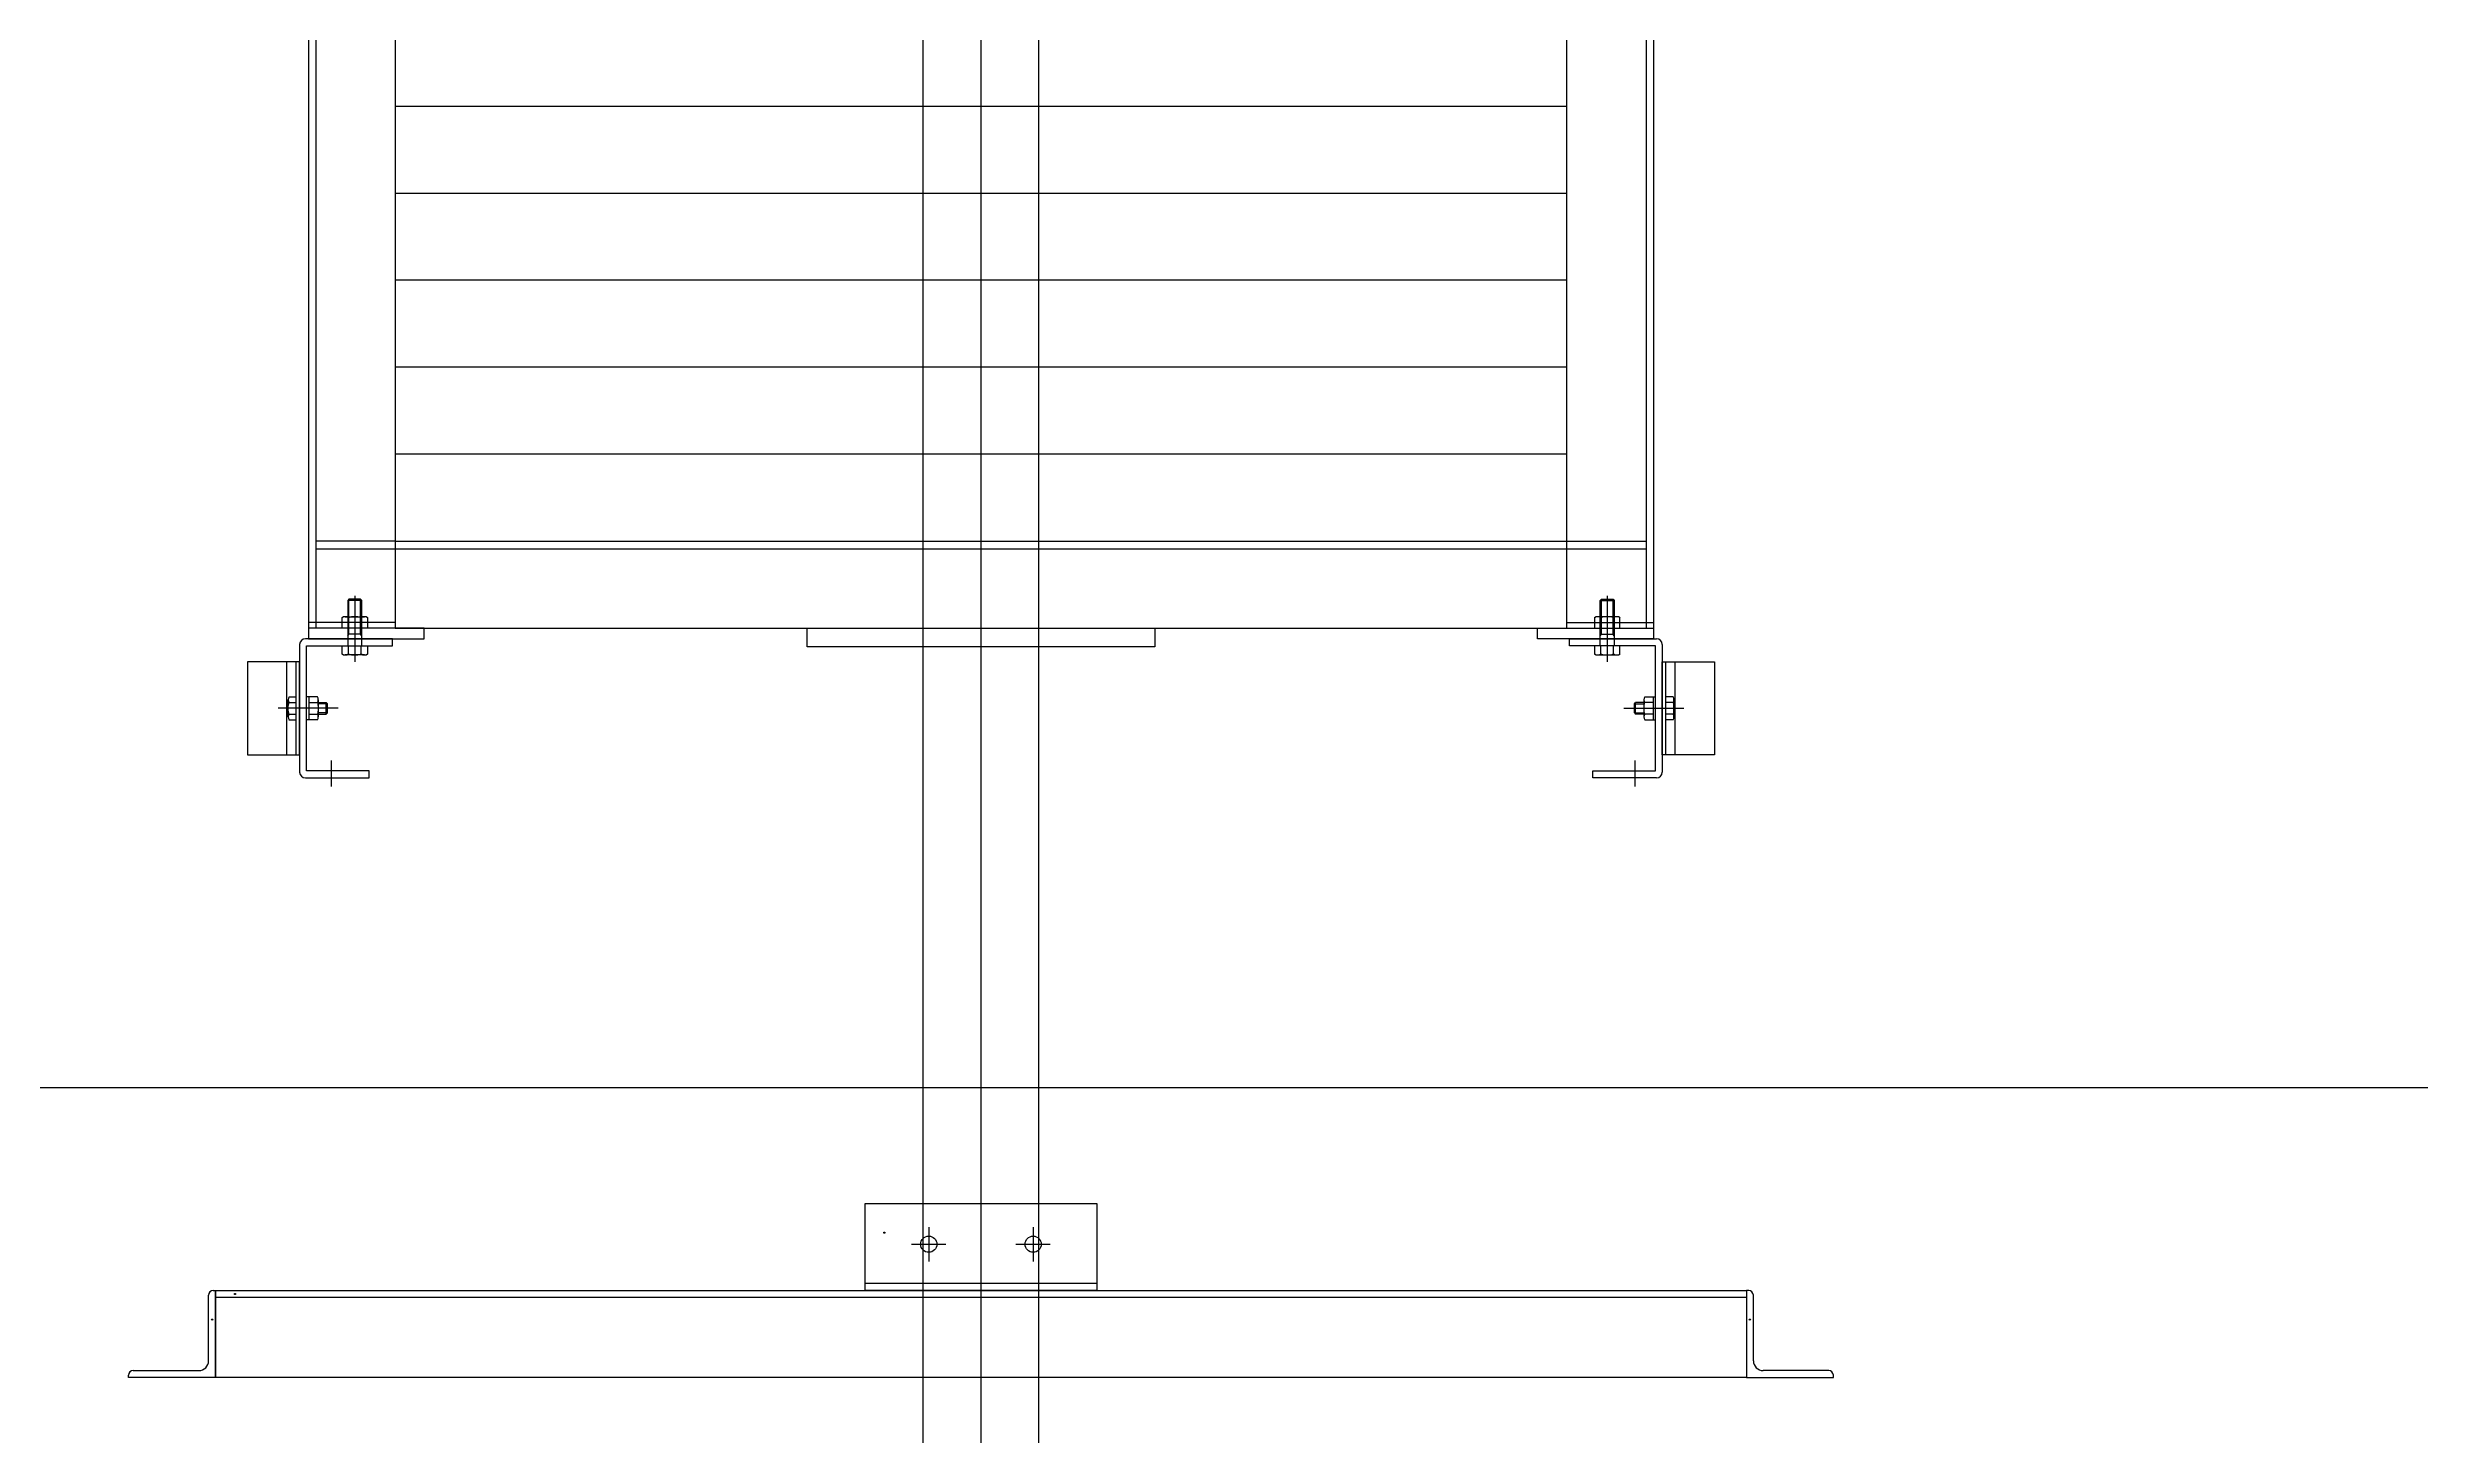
# Model space of a CAD drawing. Header units: millimetres. Extents: x 0 to 356400, y 0 to 68257.
# Drawn here: x 334734 to 336780, y 40239 to 41435 of the extents above; entities that cross this region are included whole.
import ezdxf
from ezdxf.enums import TextEntityAlignment as Align

# ---------------------------------------------------------------- set-up
doc = ezdxf.new("R2010")
doc.units = ezdxf.units.MM
doc.header["$LTSCALE"] = 75
doc.linetypes.add('CEN', pattern=[62, 60, -1, 0, -1])
doc.layers.add('8', color=8, linetype='Continuous')
doc.layers.add('A-CEN', color=1, linetype='CEN')
doc.styles.get("Standard").update_dxf_attribs({"font": 'arial.ttf'})

# ---------------------------------------------------------------- blocks, each defined once
blk = doc.blocks.new('G$CFADF2E56')
at = {"layer": '8'}
for p, q in [((1167.8, 24550, 0), (1167.8, 650, 0)), ((1117.8, 20450, 0), (1117.8, 0, 0)), ((1217.8, 0, 0), (1217.8, 20450, 0)), ((1167.8, 14146, 0), (1167.8, 11100.7, 0)), ((587.8, 13996, 0), (587.8, 11146, 0)), ((594.3, 13996, 0), (594.3, 11146, 0)), ((1741.3, 13996, 0), (1741.3, 11146, 0)), ((1747.8, 13996, 0), (1747.8, 11146, 0)), ((662.8, 12871, 0), (662.8, 11146, 0)), ((1672.8, 12871, 0), (1672.8, 11146, 0)), ((1672.8, 11596, 0), (662.8, 11596, 0)), ((1672.8, 11521, 0), (662.8, 11521, 0)), ((1672.8, 11446, 0), (662.8, 11446, 0)), ((1672.8, 11371, 0), (662.8, 11371, 0)), ((1672.8, 11296, 0), (662.8, 11296, 0)), ((662.8, 11221, 0), (594.3, 11221, 0)), ((594.3, 11214.5, 0), (1741.3, 11214.5, 0)), ((662.8, 11221, 0), (1672.8, 11221, 0)), ((1672.8, 11221, 0), (1741.3, 11221, 0)), ((627.8, 11174, 0), (627.8, 11128, 0)), ((1707.8, 11174, 0), (1707.8, 11128, 0)), ((616.9, 11146, 0), (616.9, 11155.2, 0)), ((619.6, 11156, 0), (636.1, 11156, 0)), ((622.8, 11171, 0), (621.8, 11170.1, 0)), ((621.8, 11170.1, 0), (621.8, 11131, 0)), ((633.8, 11170.1, 0), (621.8, 11170.1, 0)), ((622.3, 11155.2, 0), (622.3, 11146, 0)), ((632.9, 11171, 0), (622.8, 11171, 0)), ((622.8, 11141, 0), (622.8, 11171, 0)), ((627.8, 11170.5, 0), (627.8, 11117.1, 0)), ((627.8, 11165.5, 0), (627.8, 11117.1, 0)), ((633.8, 11170.1, 0), (632.9, 11171, 0)), ((632.9, 11141, 0), (632.9, 11171, 0)), ((633.3, 11155.2, 0), (633.3, 11146, 0)), ((633.8, 11131, 0), (633.8, 11170.1, 0)), ((638.8, 11155.2, 0), (638.8, 11146, 0)), ((1696.9, 11155.2, 0), (1696.9, 11146, 0)), ((1716.1, 11156, 0), (1699.6, 11156, 0)), ((1701.8, 11170.1, 0), (1702.8, 11171, 0)), ((1701.8, 11131, 0), (1701.8, 11170.1, 0)), ((1701.8, 11170.1, 0), (1713.8, 11170.1, 0)), ((1702.3, 11155.2, 0), (1702.3, 11146, 0)), ((1702.8, 11171, 0), (1712.9, 11171, 0)), ((1702.8, 11141, 0), (1702.8, 11171, 0)), ((1707.8, 11165.5, 0), (1707.8, 11117.1, 0)), ((1712.9, 11171, 0), (1713.8, 11170.1, 0)), ((1712.9, 11141, 0), (1712.9, 11171, 0)), ((1713.3, 11155.2, 0), (1713.3, 11146, 0)), ((1713.8, 11170.1, 0), (1713.8, 11131, 0)), ((1718.8, 11146, 0), (1718.8, 11155.2, 0)), ((580.3, 11132, 0), (580.3, 11022, 0)), ((660.3, 11137, 0), (585.3, 11137, 0)), ((662.8, 11151, 0), (587.8, 11151, 0)), ((587.8, 11146, 0), (587.8, 11137, 0)), ((687.8, 11146, 0), (587.8, 11146, 0)), ((587.8, 11137, 0), (687.8, 11137, 0)), ((638.8, 11146, 0), (616.9, 11146, 0)), ((621.8, 11139.4, 0), (622.8, 11141, 0)), ((633.8, 11141, 0), (621.8, 11141, 0)), ((633.8, 11139.4, 0), (632.9, 11141, 0)), ((660.3, 11131, 0), (660.3, 11137, 0)), ((662.8, 11146, 0), (1672.8, 11146, 0)), ((687.8, 11137, 0), (687.8, 11146, 0)), ((1017.8, 11130, 0), (1017.8, 11146, 0)), ((1017.8, 11146, 0), (1317.8, 11146, 0)), ((1317.8, 11146, 0), (1317.8, 11130, 0)), ((1647.8, 11137, 0), (1647.8, 11146, 0)), ((1647.8, 11146, 0), (1747.8, 11146, 0)), ((1747.8, 11137, 0), (1647.8, 11137, 0)), ((1672.8, 11151, 0), (1747.8, 11151, 0)), ((1675.3, 11131, 0), (1675.3, 11137, 0)), ((1675.3, 11137, 0), (1750.3, 11137, 0)), ((1696.9, 11146, 0), (1718.8, 11146, 0)), ((1701.8, 11139.4, 0), (1702.8, 11141, 0)), ((1701.8, 11141, 0), (1713.8, 11141, 0)), ((1713.8, 11139.4, 0), (1712.9, 11141, 0)), ((1747.8, 11146, 0), (1747.8, 11137, 0)), ((1755.3, 11132, 0), (1755.3, 11022, 0)), ((535.3, 11117, 0), (535.3, 11037, 0)), ((580.3, 11117, 0), (535.3, 11117, 0)), ((569.3, 11037, 0), (569.3, 11117, 0)), ((577.3, 11037, 0), (577.3, 11117, 0)), ((580.3, 11037, 0), (580.3, 11117, 0)), ((586.3, 11023, 0), (586.3, 11131, 0)), ((586.3, 11131, 0), (660.3, 11131, 0)), ((616.9, 11131, 0), (638.8, 11131, 0)), ((616.9, 11123.8, 0), (616.9, 11131, 0)), ((636.1, 11123, 0), (619.6, 11123, 0)), ((622.3, 11123.8, 0), (622.3, 11131, 0)), ((633.3, 11123.8, 0), (633.3, 11131, 0)), ((638.8, 11131, 0), (638.8, 11123.8, 0)), ((1317.8, 11130, 0), (1017.8, 11130, 0)), ((1749.3, 11131, 0), (1675.3, 11131, 0)), ((1696.9, 11131, 0), (1696.9, 11123.8, 0)), ((1718.8, 11131, 0), (1696.9, 11131, 0)), ((1699.6, 11123, 0), (1716.1, 11123, 0)), ((1702.3, 11123.8, 0), (1702.3, 11131, 0)), ((1713.3, 11123.8, 0), (1713.3, 11131, 0)), ((1718.8, 11123.8, 0), (1718.8, 11131, 0)), ((1749.3, 11023, 0), (1749.3, 11131, 0)), ((1755.3, 11037, 0), (1755.3, 11117, 0)), ((1755.3, 11117, 0), (1800.3, 11117, 0)), ((1758.3, 11037, 0), (1758.3, 11117, 0)), ((1766.3, 11037, 0), (1766.3, 11117, 0)), ((1800.3, 11117, 0), (1800.3, 11037, 0)), ((588.6, 11077, 0), (561.9, 11077, 0)), ((588.6, 11077, 0), (561.9, 11077, 0)), ((588.6, 11077, 0), (561.9, 11077, 0)), ((613.6, 11077, 0), (561.9, 11077, 0)), ((588.6, 11077, 0), (561.9, 11077, 0)), ((570.3, 11069.6, 0), (570.3, 11084.4, 0)), ((571.1, 11086.8, 0), (577.3, 11086.8, 0)), ((571.1, 11081.9, 0), (577.3, 11081.9, 0)), ((571.1, 11072.1, 0), (577.3, 11072.1, 0)), ((588.3, 11086.8, 0), (586.3, 11086.8, 0)), ((588.3, 11086.8, 0), (586.3, 11086.8, 0)), ((595.6, 11086.8, 0), (588.3, 11086.8, 0)), ((595.6, 11086.8, 0), (588.3, 11086.8, 0)), ((588.3, 11086.8, 0), (588.3, 11067.2, 0)), ((588.3, 11086.8, 0), (588.3, 11067.2, 0)), ((588.3, 11081.9, 0), (595.6, 11081.9, 0)), ((588.3, 11081.9, 0), (595.6, 11081.9, 0)), ((588.3, 11072.1, 0), (595.6, 11072.1, 0)), ((588.3, 11072.1, 0), (595.6, 11072.1, 0)), ((596.3, 11084.4, 0), (596.3, 11069.6, 0)), ((596.3, 11084.4, 0), (596.3, 11069.6, 0)), ((596.3, 11082, 0), (603.3, 11082, 0)), ((596.3, 11082, 0), (603.3, 11082, 0)), ((604.3, 11081, 0), (596.3, 11081, 0)), ((604.3, 11081, 0), (596.3, 11081, 0)), ((604.3, 11073, 0), (596.3, 11073, 0)), ((604.3, 11073, 0), (596.3, 11073, 0)), ((596.3, 11072, 0), (603.3, 11072, 0)), ((596.3, 11072, 0), (603.3, 11072, 0)), ((604.3, 11081, 0), (603.3, 11082, 0)), ((603.3, 11072, 0), (603.3, 11082, 0)), ((604.3, 11081, 0), (603.3, 11082, 0)), ((603.3, 11072, 0), (603.3, 11082, 0)), ((604.3, 11073, 0), (603.3, 11072, 0)), ((604.3, 11073, 0), (603.3, 11072, 0)), ((604.3, 11073, 0), (604.3, 11081, 0)), ((604.3, 11073, 0), (604.3, 11081, 0)), ((1722.1, 11077, 0), (1773.8, 11077, 0)), ((1731.3, 11081, 0), (1732.3, 11082, 0)), ((1731.3, 11081, 0), (1732.3, 11082, 0)), ((1731.3, 11073, 0), (1731.3, 11081, 0)), ((1731.3, 11081, 0), (1739.3, 11081, 0)), ((1731.3, 11073, 0), (1731.3, 11081, 0)), ((1731.3, 11081, 0), (1739.3, 11081, 0)), ((1731.3, 11073, 0), (1739.3, 11073, 0)), ((1731.3, 11073, 0), (1732.3, 11072, 0)), ((1731.3, 11073, 0), (1732.3, 11072, 0)), ((1731.3, 11073, 0), (1739.3, 11073, 0)), ((1739.3, 11082, 0), (1732.3, 11082, 0)), ((1739.3, 11082, 0), (1732.3, 11082, 0)), ((1732.3, 11072, 0), (1732.3, 11082, 0)), ((1732.3, 11072, 0), (1732.3, 11082, 0)), ((1739.3, 11072, 0), (1732.3, 11072, 0)), ((1739.3, 11072, 0), (1732.3, 11072, 0)), ((1739.3, 11084.4, 0), (1739.3, 11069.6, 0)), ((1739.3, 11084.4, 0), (1739.3, 11069.6, 0)), ((1740.1, 11086.8, 0), (1747.3, 11086.8, 0)), ((1740.1, 11086.8, 0), (1747.3, 11086.8, 0)), ((1747.3, 11081.9, 0), (1740.1, 11081.9, 0)), ((1747.3, 11081.9, 0), (1740.1, 11081.9, 0)), ((1747.3, 11072.1, 0), (1740.1, 11072.1, 0)), ((1747.3, 11072.1, 0), (1740.1, 11072.1, 0)), ((1747.1, 11077, 0), (1773.8, 11077, 0)), ((1747.1, 11077, 0), (1773.8, 11077, 0)), ((1747.1, 11077, 0), (1773.8, 11077, 0)), ((1747.1, 11077, 0), (1773.8, 11077, 0)), ((1747.3, 11086.8, 0), (1747.3, 11067.2, 0)), ((1747.3, 11086.8, 0), (1749.3, 11086.8, 0)), ((1747.3, 11086.8, 0), (1749.3, 11086.8, 0)), ((1747.3, 11086.8, 0), (1747.3, 11067.2, 0)), ((1764.6, 11086.8, 0), (1758.3, 11086.8, 0)), ((1764.6, 11081.9, 0), (1758.3, 11081.9, 0)), ((1764.6, 11072.1, 0), (1758.3, 11072.1, 0)), ((1765.3, 11069.6, 0), (1765.3, 11084.4, 0)), ((571.1, 11067.2, 0), (577.3, 11067.2, 0)), ((588.3, 11067.2, 0), (586.3, 11067.2, 0)), ((588.3, 11067.2, 0), (586.3, 11067.2, 0)), ((595.6, 11067.2, 0), (588.3, 11067.2, 0)), ((595.6, 11067.2, 0), (588.3, 11067.2, 0)), ((1740.1, 11067.2, 0), (1747.3, 11067.2, 0)), ((1740.1, 11067.2, 0), (1747.3, 11067.2, 0)), ((1747.3, 11067.2, 0), (1749.3, 11067.2, 0)), ((1747.3, 11067.2, 0), (1749.3, 11067.2, 0)), ((1764.6, 11067.2, 0), (1758.3, 11067.2, 0)), ((535.3, 11037, 0), (580.3, 11037, 0)), ((607.8, 11009.7, 0), (607.8, 11031.9, 0)), ((1731.8, 11009.7, 0), (1731.8, 11031.9, 0)), ((1800.3, 11037, 0), (1755.3, 11037, 0)), ((585.3, 11017, 0), (640.3, 11017, 0)), ((640.3, 11023, 0), (586.3, 11023, 0)), ((640.3, 11017, 0), (640.3, 11023, 0)), ((1695.3, 11017, 0), (1695.3, 11023, 0)), ((1695.3, 11023, 0), (1749.3, 11023, 0)), ((1750.3, 11017, 0), (1695.3, 11017, 0)), ((1067.8, 10650), (1267.8, 10650)), ((1067.8, 10575), (1067.8, 10650)), ((1267.8, 10650), (1267.8, 10575)), ((1122.8, 10629.8), (1122.8, 10600.2)), ((1212.8, 10629.8), (1212.8, 10600.2)), ((1108, 10615), (1137.6, 10615)), ((1198, 10615), (1227.6, 10615)), ((1267.8, 10581), (1067.8, 10581)), ((501.8, 10514.5), (501.8, 10571)), ((505.8, 10575), (507.8, 10575)), ((507.8, 10500), (507.8, 10575)), ((507.8, 10575), (1827.8, 10575)), ((507.8, 10575), (507.8, 10500)), ((1827.8, 10569), (507.8, 10569)), ((1267.8, 10575), (1067.8, 10575)), ((1827.8, 10575), (1827.8, 10500)), ((1829.8, 10575), (1827.8, 10575)), ((1827.8, 10575), (1827.8, 10500)), ((1833.8, 10514.5), (1833.8, 10571)), ((432.8, 10500), (432.8, 10502)), ((507.8, 10500), (432.8, 10500)), ((436.8, 10506), (493.3, 10506)), ((1827.8, 10500), (507.8, 10500)), ((1827.8, 10500), (1902.8, 10500)), ((1898.8, 10506), (1842.3, 10506)), ((1902.8, 10500), (1902.8, 10502))]:
    blk.add_line(p, q, dxfattribs=at)
for centre, radius in [((1084.5, 10625), 0.5), ((1122.8, 10615), 7), ((1212.8, 10615), 7), ((524.5, 10572), 0.5), ((504.8, 10550), 0.5), ((1830.8, 10550), 0.5)]:
    blk.add_circle(centre, radius, dxfattribs=at)
for centre, radius, start, end in [((619.6, 11151.1, 0), 4.86, 55.6158, 124.3842), ((627.8, 11137.8, 0), 18.2, 72.412, 107.588), ((636.1, 11151.1, 0), 4.86, 55.6158, 124.3842), ((1699.6, 11151.1, 0), 4.86, 55.6158, 124.3842), ((1707.8, 11137.8, 0), 18.2, 72.412, 107.588), ((1716.1, 11151.1, 0), 4.86, 55.6158, 124.3842), ((585.3, 11132, 0), 5, 90, 180), ((1750.3, 11132, 0), 5, 0, 90), ((619.6, 11127.9, 0), 4.86, 235.6158, 304.3842), ((627.8, 11141.2, 0), 18.2, 252.412, 287.588), ((636.1, 11127.9, 0), 4.86, 235.6158, 304.3842), ((1699.6, 11127.9, 0), 4.86, 235.6158, 304.3842), ((1707.8, 11141.2, 0), 18.2, 252.412, 287.588), ((1716.1, 11127.9, 0), 4.86, 235.6158, 304.3842), ((574.7, 11084.4, 0), 4.34, 145.6158, 214.3842), ((574.7, 11079.5, 0), 4.34, 145.6158, 180), ((574.7, 11074.5, 0), 4.34, 180, 214.3842), ((574.7, 11069.6, 0), 4.34, 145.6158, 214.3842), ((592, 11084.4, 0), 4.34, 325.6158, 34.3842), ((592, 11084.4, 0), 4.34, 325.6158, 34.3842), ((592, 11079.5, 0), 4.34, 0, 34.3842), ((592, 11079.5, 0), 4.34, 0, 34.3842), ((592, 11074.5, 0), 4.34, 325.6158, 0), ((592, 11074.5, 0), 4.34, 325.6158, 0), ((592, 11069.6, 0), 4.34, 325.6158, 34.3842), ((592, 11069.6, 0), 4.34, 325.6158, 34.3842), ((1743.7, 11084.4, 0), 4.34, 145.6158, 214.3842), ((1743.7, 11084.4, 0), 4.34, 145.6158, 214.3842), ((1743.7, 11079.5, 0), 4.34, 145.6158, 180), ((1743.7, 11079.5, 0), 4.34, 145.6158, 180), ((1743.7, 11074.5, 0), 4.34, 180, 214.3842), ((1743.7, 11074.5, 0), 4.34, 180, 214.3842), ((1743.7, 11069.6, 0), 4.34, 145.6158, 214.3842), ((1743.7, 11069.6, 0), 4.34, 145.6158, 214.3842), ((1761, 11084.4, 0), 4.34, 325.6158, 34.3842), ((1761, 11079.5, 0), 4.34, 0, 34.3842), ((1761, 11074.5, 0), 4.34, 325.6158, 0), ((1761, 11069.6, 0), 4.34, 325.6158, 34.3842), ((585.3, 11022, 0), 5, 180, 270), ((1750.3, 11022, 0), 5, 270, 0), ((505.8, 10571), 4, 90, 180), ((1829.8, 10571), 4, 0, 90), ((436.8, 10502), 4, 90, 180), ((493.3, 10514.5), 8.5, 270, 0), ((1842.3, 10514.5), 8.5, 180, 270), ((1898.8, 10502), 4, 0, 90)]:
    blk.add_arc(centre, radius, start, end, dxfattribs=at)
at = {"layer": '8', "text_generation_flag": 4}
for rotation, p in [(180, (1084.5, 10625)), (270, (524.5, 10572)), (180, (504.8, 10550))]:
    blk.add_text('Info', height=0.25, rotation=rotation, dxfattribs=at).set_placement(p, align=Align.MIDDLE_CENTER)
at = {"layer": '8'}
blk.add_text('Info', height=0.25, dxfattribs=at).set_placement((1830.8, 10550), align=Align.MIDDLE_CENTER)
at = {"layer": '8', "text_generation_flag": 4, "flags": 1}
for tag, p, rotation in [('MATERIAL', (1084.5, 20321), 180), ('WEIGHT', (1084.5, 20320), 180), ('ENAME', (1084.5, 20323), 180), ('NAME', (1084.5, 20324), 180), ('SPEC', (1084.5, 20322), 180), ('REMARK', (1084.5, 20317), 180), ('MAKER', (1084.5, 20318), 180), ('USER4', (1084.5, 20313), 180), ('PRICE', (1084.5, 20319), 180), ('USER1', (1084.5, 20316), 180), ('USER2', (1084.5, 20315), 180), ('USER3', (1084.5, 20314), 180), ('USER5', (1084.5, 20312), 180), ('QTY', (1084.5, 20311), 180), ('NAME', (525.5, 20272), 270), ('ENAME', (526.5, 20272), 270), ('SPEC', (527.5, 20272), 270), ('MATERIAL', (528.5, 20272), 270), ('WEIGHT', (529.5, 20272), 270), ('PRICE', (530.5, 20272), 270), ('MAKER', (531.5, 20272), 270), ('REMARK', (532.5, 20272), 270), ('USER1', (533.5, 20272), 270), ('USER2', (534.5, 20272), 270), ('USER3', (535.5, 20272), 270), ('USER4', (536.5, 20272), 270), ('USER5', (537.5, 20272), 270), ('QTY', (538.5, 20272), 270), ('MATERIAL', (504.8, 20246), 180), ('REMARK', (504.8, 20242), 180), ('WEIGHT', (504.8, 20245), 180), ('ENAME', (504.8, 20248), 180), ('MAKER', (504.8, 20243), 180), ('USER1', (504.8, 20241), 180), ('USER2', (504.8, 20240), 180), ('USER3', (504.8, 20239), 180), ('USER4', (504.8, 20238), 180), ('NAME', (504.8, 20249), 180), ('PRICE', (504.8, 20244), 180), ('SPEC', (504.8, 20247), 180), ('USER5', (504.8, 20237), 180), ('QTY', (504.8, 20236), 180), ('MATERIAL', (1084.5, 19421), 180), ('WEIGHT', (1084.5, 19420), 180), ('ENAME', (1084.5, 19423), 180), ('NAME', (1084.5, 19424), 180), ('SPEC', (1084.5, 19422), 180), ('REMARK', (1084.5, 19417), 180), ('MAKER', (1084.5, 19418), 180), ('USER4', (1084.5, 19413), 180), ('PRICE', (1084.5, 19419), 180), ('USER1', (1084.5, 19416), 180), ('USER2', (1084.5, 19415), 180), ('USER3', (1084.5, 19414), 180), ('USER5', (1084.5, 19412), 180), ('QTY', (1084.5, 19411), 180), ('NAME', (525.5, 19372), 270), ('ENAME', (526.5, 19372), 270), ('SPEC', (527.5, 19372), 270), ('MATERIAL', (528.5, 19372), 270), ('WEIGHT', (529.5, 19372), 270), ('PRICE', (530.5, 19372), 270), ('MAKER', (531.5, 19372), 270), ('REMARK', (532.5, 19372), 270), ('USER1', (533.5, 19372), 270), ('USER2', (534.5, 19372), 270), ('USER3', (535.5, 19372), 270), ('USER4', (536.5, 19372), 270), ('USER5', (537.5, 19372), 270), ('QTY', (538.5, 19372), 270), ('MATERIAL', (504.8, 19346), 180), ('REMARK', (504.8, 19342), 180), ('WEIGHT', (504.8, 19345), 180), ('ENAME', (504.8, 19348), 180), ('MAKER', (504.8, 19343), 180), ('USER1', (504.8, 19341), 180), ('USER2', (504.8, 19340), 180), ('USER3', (504.8, 19339), 180), ('USER4', (504.8, 19338), 180), ('NAME', (504.8, 19349), 180), ('PRICE', (504.8, 19344), 180), ('SPEC', (504.8, 19347), 180), ('USER5', (504.8, 19337), 180), ('QTY', (504.8, 19336), 180), ('MATERIAL', (1084.5, 18521), 180), ('WEIGHT', (1084.5, 18520), 180), ('ENAME', (1084.5, 18523), 180), ('PRICE', (1084.5, 18519), 180), ('NAME', (1084.5, 18524), 180), ('SPEC', (1084.5, 18522), 180), ('REMARK', (1084.5, 18517), 180), ('MAKER', (1084.5, 18518), 180), ('USER4', (1084.5, 18513), 180), ('USER1', (1084.5, 18516), 180), ('USER2', (1084.5, 18515), 180), ('USER3', (1084.5, 18514), 180), ('USER5', (1084.5, 18512), 180), ('QTY', (1084.5, 18511), 180), ('NAME', (525.5, 18472), 270), ('ENAME', (526.5, 18472), 270), ('SPEC', (527.5, 18472), 270), ('MATERIAL', (528.5, 18472), 270), ('WEIGHT', (529.5, 18472), 270), ('PRICE', (530.5, 18472), 270), ('MAKER', (531.5, 18472), 270), ('REMARK', (532.5, 18472), 270), ('USER1', (533.5, 18472), 270), ('USER2', (534.5, 18472), 270), ('USER3', (535.5, 18472), 270), ('USER4', (536.5, 18472), 270), ('USER5', (537.5, 18472), 270), ('QTY', (538.5, 18472), 270), ('MATERIAL', (504.8, 18446), 180), ('REMARK', (504.8, 18442), 180), ('WEIGHT', (504.8, 18445), 180), ('ENAME', (504.8, 18448), 180), ('MAKER', (504.8, 18443), 180), ('USER1', (504.8, 18441), 180), ('USER2', (504.8, 18440), 180), ('USER3', (504.8, 18439), 180), ('USER4', (504.8, 18438), 180), ('USER5', (504.8, 18437), 180), ('NAME', (504.8, 18449), 180), ('PRICE', (504.8, 18444), 180), ('SPEC', (504.8, 18447), 180), ('QTY', (504.8, 18436), 180), ('MATERIAL', (1084.5, 17621), 180), ('WEIGHT', (1084.5, 17620), 180), ('ENAME', (1084.5, 17623), 180), ('PRICE', (1084.5, 17619), 180), ('NAME', (1084.5, 17624), 180), ('SPEC', (1084.5, 17622), 180), ('REMARK', (1084.5, 17617), 180), ('MAKER', (1084.5, 17618), 180), ('USER4', (1084.5, 17613), 180), ('USER1', (1084.5, 17616), 180), ('USER2', (1084.5, 17615), 180), ('USER3', (1084.5, 17614), 180), ('USER5', (1084.5, 17612), 180), ('QTY', (1084.5, 17611), 180), ('NAME', (525.5, 17572), 270), ('ENAME', (526.5, 17572), 270), ('SPEC', (527.5, 17572), 270), ('MATERIAL', (528.5, 17572), 270), ('WEIGHT', (529.5, 17572), 270), ('PRICE', (530.5, 17572), 270), ('MAKER', (531.5, 17572), 270), ('REMARK', (532.5, 17572), 270), ('USER1', (533.5, 17572), 270), ('USER2', (534.5, 17572), 270), ('USER3', (535.5, 17572), 270), ('USER4', (536.5, 17572), 270), ('USER5', (537.5, 17572), 270), ('QTY', (538.5, 17572), 270), ('MATERIAL', (504.8, 17546), 180), ('REMARK', (504.8, 17542), 180), ('WEIGHT', (504.8, 17545), 180), ('ENAME', (504.8, 17548), 180), ('MAKER', (504.8, 17543), 180), ('USER1', (504.8, 17541), 180), ('USER2', (504.8, 17540), 180), ('USER3', (504.8, 17539), 180), ('USER4', (504.8, 17538), 180), ('USER5', (504.8, 17537), 180), ('NAME', (504.8, 17549), 180), ('PRICE', (504.8, 17544), 180), ('SPEC', (504.8, 17547), 180), ('QTY', (504.8, 17536), 180), ('MATERIAL', (1084.5, 16721), 180), ('WEIGHT', (1084.5, 16720), 180), ('ENAME', (1084.5, 16723), 180), ('MAKER', (1084.5, 16718), 180), ('PRICE', (1084.5, 16719), 180), ('NAME', (1084.5, 16724), 180), ('SPEC', (1084.5, 16722), 180), ('REMARK', (1084.5, 16717), 180), ('USER4', (1084.5, 16713), 180), ('USER1', (1084.5, 16716), 180), ('USER2', (1084.5, 16715), 180), ('USER3', (1084.5, 16714), 180), ('USER5', (1084.5, 16712), 180), ('QTY', (1084.5, 16711), 180), ('NAME', (525.5, 16672), 270), ('ENAME', (526.5, 16672), 270), ('SPEC', (527.5, 16672), 270), ('MATERIAL', (528.5, 16672), 270), ('WEIGHT', (529.5, 16672), 270), ('PRICE', (530.5, 16672), 270), ('MAKER', (531.5, 16672), 270), ('REMARK', (532.5, 16672), 270), ('USER1', (533.5, 16672), 270), ('USER2', (534.5, 16672), 270), ('USER3', (535.5, 16672), 270), ('USER4', (536.5, 16672), 270), ('USER5', (537.5, 16672), 270), ('QTY', (538.5, 16672), 270), ('MATERIAL', (504.8, 16646), 180), ('REMARK', (504.8, 16642), 180), ('WEIGHT', (504.8, 16645), 180), ('ENAME', (504.8, 16648), 180), ('MAKER', (504.8, 16643), 180), ('USER1', (504.8, 16641), 180), ('USER2', (504.8, 16640), 180), ('USER3', (504.8, 16639), 180), ('USER4', (504.8, 16638), 180), ('USER5', (504.8, 16637), 180), ('NAME', (504.8, 16649), 180), ('PRICE', (504.8, 16644), 180), ('SPEC', (504.8, 16647), 180), ('QTY', (504.8, 16636), 180), ('MATERIAL', (1084.5, 15821), 180), ('WEIGHT', (1084.5, 15820), 180), ('ENAME', (1084.5, 15823), 180), ('MAKER', (1084.5, 15818), 180), ('PRICE', (1084.5, 15819), 180), ('NAME', (1084.5, 15824), 180), ('SPEC', (1084.5, 15822), 180), ('REMARK', (1084.5, 15817), 180), ('USER4', (1084.5, 15813), 180), ('USER1', (1084.5, 15816), 180), ('USER2', (1084.5, 15815), 180), ('USER3', (1084.5, 15814), 180), ('USER5', (1084.5, 15812), 180), ('QTY', (1084.5, 15811), 180), ('NAME', (525.5, 15772), 270), ('ENAME', (526.5, 15772), 270), ('SPEC', (527.5, 15772), 270), ('MATERIAL', (528.5, 15772), 270), ('WEIGHT', (529.5, 15772), 270), ('PRICE', (530.5, 15772), 270), ('MAKER', (531.5, 15772), 270), ('REMARK', (532.5, 15772), 270), ('USER1', (533.5, 15772), 270), ('USER2', (534.5, 15772), 270), ('USER3', (535.5, 15772), 270), ('USER4', (536.5, 15772), 270), ('USER5', (537.5, 15772), 270), ('QTY', (538.5, 15772), 270), ('MATERIAL', (504.8, 15746), 180), ('REMARK', (504.8, 15742), 180), ('WEIGHT', (504.8, 15745), 180), ('ENAME', (504.8, 15748), 180), ('MAKER', (504.8, 15743), 180), ('USER1', (504.8, 15741), 180), ('USER2', (504.8, 15740), 180), ('USER3', (504.8, 15739), 180), ('USER4', (504.8, 15738), 180), ('USER5', (504.8, 15737), 180), ('NAME', (504.8, 15749), 180), ('PRICE', (504.8, 15744), 180), ('SPEC', (504.8, 15747), 180), ('QTY', (504.8, 15736), 180), ('MATERIAL', (1084.5, 14921), 180), ('WEIGHT', (1084.5, 14920), 180), ('ENAME', (1084.5, 14923), 180), ('MAKER', (1084.5, 14918), 180), ('PRICE', (1084.5, 14919), 180), ('NAME', (1084.5, 14924), 180), ('SPEC', (1084.5, 14922), 180), ('REMARK', (1084.5, 14917), 180), ('USER4', (1084.5, 14913), 180), ('USER1', (1084.5, 14916), 180), ('USER2', (1084.5, 14915), 180), ('USER3', (1084.5, 14914), 180), ('USER5', (1084.5, 14912), 180), ('QTY', (1084.5, 14911), 180), ('NAME', (525.5, 14872), 270), ('ENAME', (526.5, 14872), 270), ('SPEC', (527.5, 14872), 270), ('MATERIAL', (528.5, 14872), 270), ('WEIGHT', (529.5, 14872), 270), ('PRICE', (530.5, 14872), 270), ('MAKER', (531.5, 14872), 270), ('REMARK', (532.5, 14872), 270), ('USER1', (533.5, 14872), 270), ('USER2', (534.5, 14872), 270), ('USER3', (535.5, 14872), 270), ('USER4', (536.5, 14872), 270), ('USER5', (537.5, 14872), 270), ('QTY', (538.5, 14872), 270), ('MATERIAL', (504.8, 14846), 180), ('REMARK', (504.8, 14842), 180), ('WEIGHT', (504.8, 14845), 180), ('ENAME', (504.8, 14848), 180), ('MAKER', (504.8, 14843), 180), ('USER1', (504.8, 14841), 180), ('USER2', (504.8, 14840), 180), ('USER3', (504.8, 14839), 180), ('USER4', (504.8, 14838), 180), ('USER5', (504.8, 14837), 180), ('NAME', (504.8, 14849), 180), ('PRICE', (504.8, 14844), 180), ('SPEC', (504.8, 14847), 180), ('QTY', (504.8, 14836), 180), ('MATERIAL', (1084.5, 14021), 180), ('REMARK', (1084.5, 14017), 180), ('WEIGHT', (1084.5, 14020), 180), ('ENAME', (1084.5, 14023), 180), ('MAKER', (1084.5, 14018), 180), ('PRICE', (1084.5, 14019), 180), ('NAME', (1084.5, 14024), 180), ('SPEC', (1084.5, 14022), 180), ('USER4', (1084.5, 14013), 180), ('USER1', (1084.5, 14016), 180), ('USER2', (1084.5, 14015), 180), ('USER3', (1084.5, 14014), 180), ('USER5', (1084.5, 14012), 180), ('QTY', (1084.5, 14011), 180), ('NAME', (525.5, 13972), 270), ('ENAME', (526.5, 13972), 270), ('SPEC', (527.5, 13972), 270), ('MATERIAL', (528.5, 13972), 270), ('WEIGHT', (529.5, 13972), 270), ('PRICE', (530.5, 13972), 270), ('MAKER', (531.5, 13972), 270), ('REMARK', (532.5, 13972), 270), ('USER1', (533.5, 13972), 270), ('USER2', (534.5, 13972), 270), ('USER3', (535.5, 13972), 270), ('USER4', (536.5, 13972), 270), ('USER5', (537.5, 13972), 270), ('QTY', (538.5, 13972), 270), ('MATERIAL', (504.8, 13946), 180), ('REMARK', (504.8, 13942), 180), ('WEIGHT', (504.8, 13945), 180), ('ENAME', (504.8, 13948), 180), ('MAKER', (504.8, 13943), 180), ('USER1', (504.8, 13941), 180), ('USER2', (504.8, 13940), 180), ('USER3', (504.8, 13939), 180), ('USER4', (504.8, 13938), 180), ('USER5', (504.8, 13937), 180), ('NAME', (504.8, 13949), 180), ('PRICE', (504.8, 13944), 180), ('SPEC', (504.8, 13947), 180), ('QTY', (504.8, 13936), 180), ('MATERIAL', (1084.5, 12321), 180), ('WEIGHT', (1084.5, 12320), 180), ('ENAME', (1084.5, 12323), 180), ('PRICE', (1084.5, 12319), 180), ('NAME', (1084.5, 12324), 180), ('SPEC', (1084.5, 12322), 180), ('REMARK', (1084.5, 12317), 180), ('MAKER', (1084.5, 12318), 180), ('USER4', (1084.5, 12313), 180), ('USER1', (1084.5, 12316), 180), ('USER2', (1084.5, 12315), 180), ('USER3', (1084.5, 12314), 180), ('USER5', (1084.5, 12312), 180), ('QTY', (1084.5, 12311), 180), ('NAME', (525.5, 12272), 270), ('ENAME', (526.5, 12272), 270), ('SPEC', (527.5, 12272), 270), ('MATERIAL', (528.5, 12272), 270), ('WEIGHT', (529.5, 12272), 270), ('PRICE', (530.5, 12272), 270), ('MAKER', (531.5, 12272), 270), ('REMARK', (532.5, 12272), 270), ('USER1', (533.5, 12272), 270), ('USER2', (534.5, 12272), 270), ('USER3', (535.5, 12272), 270), ('USER4', (536.5, 12272), 270), ('USER5', (537.5, 12272), 270), ('QTY', (538.5, 12272), 270), ('MATERIAL', (504.8, 12246), 180), ('REMARK', (504.8, 12242), 180), ('WEIGHT', (504.8, 12245), 180), ('ENAME', (504.8, 12248), 180), ('MAKER', (504.8, 12243), 180), ('USER1', (504.8, 12241), 180), ('USER2', (504.8, 12240), 180), ('USER3', (504.8, 12239), 180), ('USER4', (504.8, 12238), 180), ('USER5', (504.8, 12237), 180), ('NAME', (504.8, 12249), 180), ('PRICE', (504.8, 12244), 180), ('SPEC', (504.8, 12247), 180), ('QTY', (504.8, 12236), 180), ('MATERIAL', (1084.5, 10621), 180), ('WEIGHT', (1084.5, 10620), 180), ('ENAME', (1084.5, 10623), 180), ('NAME', (1084.5, 10624), 180), ('SPEC', (1084.5, 10622), 180), ('REMARK', (1084.5, 10617), 180), ('MAKER', (1084.5, 10618), 180), ('USER4', (1084.5, 10613), 180), ('PRICE', (1084.5, 10619), 180), ('USER1', (1084.5, 10616), 180), ('USER2', (1084.5, 10615), 180), ('USER3', (1084.5, 10614), 180), ('USER5', (1084.5, 10612), 180), ('QTY', (1084.5, 10611), 180), ('NAME', (525.5, 10572), 270), ('ENAME', (526.5, 10572), 270), ('SPEC', (527.5, 10572), 270), ('MATERIAL', (528.5, 10572), 270), ('WEIGHT', (529.5, 10572), 270), ('PRICE', (530.5, 10572), 270), ('MAKER', (531.5, 10572), 270), ('REMARK', (532.5, 10572), 270), ('USER1', (533.5, 10572), 270), ('USER2', (534.5, 10572), 270), ('USER3', (535.5, 10572), 270), ('USER4', (536.5, 10572), 270), ('USER5', (537.5, 10572), 270), ('QTY', (538.5, 10572), 270), ('MATERIAL', (504.8, 10546), 180), ('REMARK', (504.8, 10542), 180), ('WEIGHT', (504.8, 10545), 180), ('ENAME', (504.8, 10548), 180), ('MAKER', (504.8, 10543), 180), ('USER1', (504.8, 10541), 180), ('USER2', (504.8, 10540), 180), ('USER3', (504.8, 10539), 180), ('NAME', (504.8, 10549), 180), ('PRICE', (504.8, 10544), 180), ('SPEC', (504.8, 10547), 180), ('USER4', (504.8, 10538), 180), ('USER5', (504.8, 10537), 180), ('QTY', (504.8, 10536), 180), ('ENAME', (1084.5, 8923), 180), ('NAME', (1084.5, 8924), 180), ('SPEC', (1084.5, 8922), 180), ('MATERIAL', (1084.5, 8921), 180), ('REMARK', (1084.5, 8917), 180), ('WEIGHT', (1084.5, 8920), 180), ('MAKER', (1084.5, 8918), 180), ('USER4', (1084.5, 8913), 180), ('PRICE', (1084.5, 8919), 180), ('USER1', (1084.5, 8916), 180), ('USER2', (1084.5, 8915), 180), ('USER3', (1084.5, 8914), 180), ('USER5', (1084.5, 8912), 180), ('QTY', (1084.5, 8911), 180), ('NAME', (525.5, 8872), 270), ('ENAME', (526.5, 8872), 270), ('SPEC', (527.5, 8872), 270), ('MATERIAL', (528.5, 8872), 270), ('WEIGHT', (529.5, 8872), 270), ('PRICE', (530.5, 8872), 270), ('MAKER', (531.5, 8872), 270), ('REMARK', (532.5, 8872), 270), ('USER1', (533.5, 8872), 270), ('USER2', (534.5, 8872), 270), ('USER3', (535.5, 8872), 270), ('USER4', (536.5, 8872), 270), ('USER5', (537.5, 8872), 270), ('QTY', (538.5, 8872), 270), ('MATERIAL', (504.8, 8846), 180), ('REMARK', (504.8, 8842), 180), ('WEIGHT', (504.8, 8845), 180), ('ENAME', (504.8, 8848), 180), ('MAKER', (504.8, 8843), 180), ('USER1', (504.8, 8841), 180), ('USER2', (504.8, 8840), 180), ('NAME', (504.8, 8849), 180), ('PRICE', (504.8, 8844), 180), ('SPEC', (504.8, 8847), 180), ('USER3', (504.8, 8839), 180), ('USER4', (504.8, 8838), 180), ('USER5', (504.8, 8837), 180), ('QTY', (504.8, 8836), 180), ('NAME', (1084.5, 7224), 180), ('MATERIAL', (1084.5, 7221), 180), ('REMARK', (1084.5, 7217), 180), ('WEIGHT', (1084.5, 7220), 180), ('ENAME', (1084.5, 7223), 180), ('MAKER', (1084.5, 7218), 180), ('USER4', (1084.5, 7213), 180), ('PRICE', (1084.5, 7219), 180), ('USER1', (1084.5, 7216), 180), ('USER2', (1084.5, 7215), 180), ('USER3', (1084.5, 7214), 180), ('USER5', (1084.5, 7212), 180), ('SPEC', (1084.5, 7222), 180), ('QTY', (1084.5, 7211), 180), ('NAME', (525.5, 7172), 270), ('ENAME', (526.5, 7172), 270), ('SPEC', (527.5, 7172), 270), ('MATERIAL', (528.5, 7172), 270), ('WEIGHT', (529.5, 7172), 270), ('PRICE', (530.5, 7172), 270), ('MAKER', (531.5, 7172), 270), ('REMARK', (532.5, 7172), 270), ('USER1', (533.5, 7172), 270), ('USER2', (534.5, 7172), 270), ('USER3', (535.5, 7172), 270), ('USER4', (536.5, 7172), 270), ('USER5', (537.5, 7172), 270), ('QTY', (538.5, 7172), 270), ('MATERIAL', (504.8, 7146), 180), ('REMARK', (504.8, 7142), 180), ('WEIGHT', (504.8, 7145), 180), ('ENAME', (504.8, 7148), 180), ('MAKER', (504.8, 7143), 180), ('NAME', (504.8, 7149), 180), ('PRICE', (504.8, 7144), 180), ('SPEC', (504.8, 7147), 180), ('USER1', (504.8, 7141), 180), ('USER2', (504.8, 7140), 180), ('USER3', (504.8, 7139), 180), ('USER4', (504.8, 7138), 180), ('USER5', (504.8, 7137), 180), ('QTY', (504.8, 7136), 180), ('MATERIAL', (1084.5, 5521), 180), ('REMARK', (1084.5, 5517), 180), ('WEIGHT', (1084.5, 5520), 180), ('ENAME', (1084.5, 5523), 180), ('MAKER', (1084.5, 5518), 180), ('USER4', (1084.5, 5513), 180), ('PRICE', (1084.5, 5519), 180), ('USER1', (1084.5, 5516), 180), ('USER2', (1084.5, 5515), 180), ('USER3', (1084.5, 5514), 180), ('USER5', (1084.5, 5512), 180), ('NAME', (1084.5, 5524), 180), ('SPEC', (1084.5, 5522), 180), ('QTY', (1084.5, 5511), 180), ('NAME', (525.5, 5472), 270), ('ENAME', (526.5, 5472), 270), ('SPEC', (527.5, 5472), 270), ('MATERIAL', (528.5, 5472), 270), ('WEIGHT', (529.5, 5472), 270), ('PRICE', (530.5, 5472), 270), ('MAKER', (531.5, 5472), 270), ('REMARK', (532.5, 5472), 270), ('USER1', (533.5, 5472), 270), ('USER2', (534.5, 5472), 270), ('USER3', (535.5, 5472), 270), ('USER4', (536.5, 5472), 270), ('USER5', (537.5, 5472), 270), ('QTY', (538.5, 5472), 270), ('MATERIAL', (504.8, 5446), 180), ('WEIGHT', (504.8, 5445), 180), ('ENAME', (504.8, 5448), 180), ('MAKER', (504.8, 5443), 180), ('NAME', (504.8, 5449), 180), ('PRICE', (504.8, 5444), 180), ('SPEC', (504.8, 5447), 180), ('REMARK', (504.8, 5442), 180), ('USER1', (504.8, 5441), 180), ('USER2', (504.8, 5440), 180), ('USER3', (504.8, 5439), 180), ('USER4', (504.8, 5438), 180), ('USER5', (504.8, 5437), 180), ('QTY', (504.8, 5436), 180), ('MATERIAL', (1084.5, 3821), 180), ('REMARK', (1084.5, 3817), 180), ('WEIGHT', (1084.5, 3820), 180), ('ENAME', (1084.5, 3823), 180), ('MAKER', (1084.5, 3818), 180), ('USER4', (1084.5, 3813), 180), ('PRICE', (1084.5, 3819), 180), ('USER1', (1084.5, 3816), 180), ('USER2', (1084.5, 3815), 180), ('USER3', (1084.5, 3814), 180), ('USER5', (1084.5, 3812), 180), ('NAME', (1084.5, 3824), 180), ('SPEC', (1084.5, 3822), 180), ('QTY', (1084.5, 3811), 180), ('NAME', (525.5, 3772), 270), ('ENAME', (526.5, 3772), 270), ('SPEC', (527.5, 3772), 270), ('MATERIAL', (528.5, 3772), 270), ('WEIGHT', (529.5, 3772), 270), ('PRICE', (530.5, 3772), 270), ('MAKER', (531.5, 3772), 270), ('REMARK', (532.5, 3772), 270), ('USER1', (533.5, 3772), 270), ('USER2', (534.5, 3772), 270), ('USER3', (535.5, 3772), 270), ('USER4', (536.5, 3772), 270), ('USER5', (537.5, 3772), 270), ('QTY', (538.5, 3772), 270), ('MATERIAL', (504.8, 3746), 180), ('WEIGHT', (504.8, 3745), 180), ('ENAME', (504.8, 3748), 180), ('NAME', (504.8, 3749), 180), ('SPEC', (504.8, 3747), 180), ('REMARK', (504.8, 3742), 180), ('MAKER', (504.8, 3743), 180), ('USER1', (504.8, 3741), 180), ('USER2', (504.8, 3740), 180), ('USER3', (504.8, 3739), 180), ('USER4', (504.8, 3738), 180), ('USER5', (504.8, 3737), 180), ('PRICE', (504.8, 3744), 180), ('QTY', (504.8, 3736), 180), ('MATERIAL', (1084.5, 2121), 180), ('REMARK', (1084.5, 2117), 180), ('WEIGHT', (1084.5, 2120), 180), ('ENAME', (1084.5, 2123), 180), ('MAKER', (1084.5, 2118), 180), ('USER4', (1084.5, 2113), 180), ('PRICE', (1084.5, 2119), 180), ('USER1', (1084.5, 2116), 180), ('USER2', (1084.5, 2115), 180), ('USER3', (1084.5, 2114), 180), ('USER5', (1084.5, 2112), 180), ('NAME', (1084.5, 2124), 180), ('SPEC', (1084.5, 2122), 180), ('QTY', (1084.5, 2111), 180), ('NAME', (525.5, 2072), 270), ('ENAME', (526.5, 2072), 270), ('SPEC', (527.5, 2072), 270), ('MATERIAL', (528.5, 2072), 270), ('WEIGHT', (529.5, 2072), 270), ('PRICE', (530.5, 2072), 270), ('MAKER', (531.5, 2072), 270), ('REMARK', (532.5, 2072), 270), ('USER1', (533.5, 2072), 270), ('USER2', (534.5, 2072), 270), ('USER3', (535.5, 2072), 270), ('USER4', (536.5, 2072), 270), ('USER5', (537.5, 2072), 270), ('QTY', (538.5, 2072), 270), ('ENAME', (504.8, 2048), 180), ('NAME', (504.8, 2049), 180), ('SPEC', (504.8, 2047), 180), ('MATERIAL', (504.8, 2046), 180), ('REMARK', (504.8, 2042), 180), ('WEIGHT', (504.8, 2045), 180), ('MAKER', (504.8, 2043), 180), ('USER1', (504.8, 2041), 180), ('USER2', (504.8, 2040), 180), ('USER3', (504.8, 2039), 180), ('USER4', (504.8, 2038), 180), ('USER5', (504.8, 2037), 180), ('PRICE', (504.8, 2044), 180), ('QTY', (504.8, 2036), 180), ('MATERIAL', (1084.5, 421), 180), ('REMARK', (1084.5, 417), 180), ('WEIGHT', (1084.5, 420), 180), ('ENAME', (1084.5, 423), 180), ('MAKER', (1084.5, 418), 180), ('USER4', (1084.5, 413), 180), ('PRICE', (1084.5, 419), 180), ('USER1', (1084.5, 416), 180), ('USER2', (1084.5, 415), 180), ('USER3', (1084.5, 414), 180), ('USER5', (1084.5, 412), 180), ('NAME', (1084.5, 424), 180), ('SPEC', (1084.5, 422), 180), ('QTY', (1084.5, 411), 180), ('NAME', (525.5, 372), 270), ('ENAME', (526.5, 372), 270), ('SPEC', (527.5, 372), 270), ('MATERIAL', (528.5, 372), 270), ('WEIGHT', (529.5, 372), 270), ('PRICE', (530.5, 372), 270), ('MAKER', (531.5, 372), 270), ('REMARK', (532.5, 372), 270), ('USER1', (533.5, 372), 270), ('USER2', (534.5, 372), 270), ('USER3', (535.5, 372), 270), ('USER4', (536.5, 372), 270), ('USER5', (537.5, 372), 270), ('QTY', (538.5, 372), 270), ('ENAME', (504.8, 348), 180), ('NAME', (504.8, 349), 180), ('MATERIAL', (504.8, 346), 180), ('REMARK', (504.8, 342), 180), ('WEIGHT', (504.8, 345), 180), ('MAKER', (504.8, 343), 180), ('USER1', (504.8, 341), 180), ('USER2', (504.8, 340), 180), ('USER3', (504.8, 339), 180), ('USER4', (504.8, 338), 180), ('USER5', (504.8, 337), 180), ('PRICE', (504.8, 344), 180), ('SPEC', (504.8, 347), 180), ('QTY', (504.8, 336), 180)]:
    blk.add_attdef(tag, p, '', height=0.25, rotation=rotation, dxfattribs=at)
at = {"layer": '8', "flags": 1}
for tag, p in [('WEIGHT', (1830.8, 20245)), ('NAME', (1830.8, 20249)), ('ENAME', (1830.8, 20248)), ('SPEC', (1830.8, 20247)), ('MATERIAL', (1830.8, 20246)), ('PRICE', (1830.8, 20244)), ('MAKER', (1830.8, 20243)), ('REMARK', (1830.8, 20242)), ('USER1', (1830.8, 20241)), ('USER2', (1830.8, 20240)), ('USER3', (1830.8, 20239)), ('USER4', (1830.8, 20238)), ('USER5', (1830.8, 20237)), ('QTY', (1830.8, 20236)), ('WEIGHT', (1830.8, 19345)), ('NAME', (1830.8, 19349)), ('ENAME', (1830.8, 19348)), ('SPEC', (1830.8, 19347)), ('MATERIAL', (1830.8, 19346)), ('PRICE', (1830.8, 19344)), ('MAKER', (1830.8, 19343)), ('REMARK', (1830.8, 19342)), ('USER1', (1830.8, 19341)), ('USER2', (1830.8, 19340)), ('USER3', (1830.8, 19339)), ('USER4', (1830.8, 19338)), ('USER5', (1830.8, 19337)), ('QTY', (1830.8, 19336)), ('WEIGHT', (1830.8, 18445)), ('NAME', (1830.8, 18449)), ('ENAME', (1830.8, 18448)), ('SPEC', (1830.8, 18447)), ('MATERIAL', (1830.8, 18446)), ('PRICE', (1830.8, 18444)), ('MAKER', (1830.8, 18443)), ('REMARK', (1830.8, 18442)), ('USER1', (1830.8, 18441)), ('USER2', (1830.8, 18440)), ('USER3', (1830.8, 18439)), ('USER4', (1830.8, 18438)), ('USER5', (1830.8, 18437)), ('QTY', (1830.8, 18436)), ('WEIGHT', (1830.8, 17545)), ('NAME', (1830.8, 17549)), ('ENAME', (1830.8, 17548)), ('SPEC', (1830.8, 17547)), ('MATERIAL', (1830.8, 17546)), ('PRICE', (1830.8, 17544)), ('MAKER', (1830.8, 17543)), ('REMARK', (1830.8, 17542)), ('USER1', (1830.8, 17541)), ('USER2', (1830.8, 17540)), ('USER3', (1830.8, 17539)), ('USER4', (1830.8, 17538)), ('USER5', (1830.8, 17537)), ('QTY', (1830.8, 17536)), ('WEIGHT', (1830.8, 16645)), ('NAME', (1830.8, 16649)), ('ENAME', (1830.8, 16648)), ('SPEC', (1830.8, 16647)), ('MATERIAL', (1830.8, 16646)), ('PRICE', (1830.8, 16644)), ('MAKER', (1830.8, 16643)), ('REMARK', (1830.8, 16642)), ('USER1', (1830.8, 16641)), ('USER2', (1830.8, 16640)), ('USER3', (1830.8, 16639)), ('USER4', (1830.8, 16638)), ('USER5', (1830.8, 16637)), ('QTY', (1830.8, 16636)), ('WEIGHT', (1830.8, 15745)), ('NAME', (1830.8, 15749)), ('ENAME', (1830.8, 15748)), ('SPEC', (1830.8, 15747)), ('MATERIAL', (1830.8, 15746)), ('PRICE', (1830.8, 15744)), ('MAKER', (1830.8, 15743)), ('REMARK', (1830.8, 15742)), ('USER1', (1830.8, 15741)), ('USER2', (1830.8, 15740)), ('USER3', (1830.8, 15739)), ('USER4', (1830.8, 15738)), ('USER5', (1830.8, 15737)), ('QTY', (1830.8, 15736)), ('WEIGHT', (1830.8, 14845)), ('NAME', (1830.8, 14849)), ('ENAME', (1830.8, 14848)), ('SPEC', (1830.8, 14847)), ('MATERIAL', (1830.8, 14846)), ('PRICE', (1830.8, 14844)), ('MAKER', (1830.8, 14843)), ('REMARK', (1830.8, 14842)), ('USER1', (1830.8, 14841)), ('USER2', (1830.8, 14840)), ('USER3', (1830.8, 14839)), ('USER4', (1830.8, 14838)), ('USER5', (1830.8, 14837)), ('QTY', (1830.8, 14836)), ('WEIGHT', (1830.8, 13945)), ('NAME', (1830.8, 13949)), ('ENAME', (1830.8, 13948)), ('SPEC', (1830.8, 13947)), ('MATERIAL', (1830.8, 13946)), ('PRICE', (1830.8, 13944)), ('MAKER', (1830.8, 13943)), ('REMARK', (1830.8, 13942)), ('USER1', (1830.8, 13941)), ('USER2', (1830.8, 13940)), ('USER3', (1830.8, 13939)), ('USER4', (1830.8, 13938)), ('USER5', (1830.8, 13937)), ('QTY', (1830.8, 13936)), ('WEIGHT', (1830.8, 12245)), ('NAME', (1830.8, 12249)), ('ENAME', (1830.8, 12248)), ('SPEC', (1830.8, 12247)), ('MATERIAL', (1830.8, 12246)), ('PRICE', (1830.8, 12244)), ('MAKER', (1830.8, 12243)), ('REMARK', (1830.8, 12242)), ('USER1', (1830.8, 12241)), ('USER2', (1830.8, 12240)), ('USER3', (1830.8, 12239)), ('USER4', (1830.8, 12238)), ('USER5', (1830.8, 12237)), ('QTY', (1830.8, 12236)), ('WEIGHT', (1830.8, 10545)), ('NAME', (1830.8, 10549)), ('ENAME', (1830.8, 10548)), ('SPEC', (1830.8, 10547)), ('MATERIAL', (1830.8, 10546)), ('PRICE', (1830.8, 10544)), ('MAKER', (1830.8, 10543)), ('REMARK', (1830.8, 10542)), ('USER1', (1830.8, 10541)), ('USER2', (1830.8, 10540)), ('USER3', (1830.8, 10539)), ('USER4', (1830.8, 10538)), ('USER5', (1830.8, 10537)), ('QTY', (1830.8, 10536)), ('WEIGHT', (1830.8, 8845)), ('NAME', (1830.8, 8849)), ('ENAME', (1830.8, 8848)), ('SPEC', (1830.8, 8847)), ('MATERIAL', (1830.8, 8846)), ('PRICE', (1830.8, 8844)), ('MAKER', (1830.8, 8843)), ('REMARK', (1830.8, 8842)), ('USER1', (1830.8, 8841)), ('USER2', (1830.8, 8840)), ('USER3', (1830.8, 8839)), ('USER4', (1830.8, 8838)), ('USER5', (1830.8, 8837)), ('QTY', (1830.8, 8836)), ('WEIGHT', (1830.8, 7145)), ('NAME', (1830.8, 7149)), ('ENAME', (1830.8, 7148)), ('SPEC', (1830.8, 7147)), ('MATERIAL', (1830.8, 7146)), ('PRICE', (1830.8, 7144)), ('MAKER', (1830.8, 7143)), ('REMARK', (1830.8, 7142)), ('USER1', (1830.8, 7141)), ('USER2', (1830.8, 7140)), ('USER3', (1830.8, 7139)), ('USER4', (1830.8, 7138)), ('USER5', (1830.8, 7137)), ('QTY', (1830.8, 7136)), ('WEIGHT', (1830.8, 5445)), ('NAME', (1830.8, 5449)), ('ENAME', (1830.8, 5448)), ('SPEC', (1830.8, 5447)), ('MATERIAL', (1830.8, 5446)), ('PRICE', (1830.8, 5444)), ('MAKER', (1830.8, 5443)), ('REMARK', (1830.8, 5442)), ('USER1', (1830.8, 5441)), ('USER2', (1830.8, 5440)), ('USER3', (1830.8, 5439)), ('USER4', (1830.8, 5438)), ('USER5', (1830.8, 5437)), ('QTY', (1830.8, 5436)), ('WEIGHT', (1830.8, 3745)), ('NAME', (1830.8, 3749)), ('ENAME', (1830.8, 3748)), ('SPEC', (1830.8, 3747)), ('MATERIAL', (1830.8, 3746)), ('PRICE', (1830.8, 3744)), ('MAKER', (1830.8, 3743)), ('REMARK', (1830.8, 3742)), ('USER1', (1830.8, 3741)), ('USER2', (1830.8, 3740)), ('USER3', (1830.8, 3739)), ('USER4', (1830.8, 3738)), ('USER5', (1830.8, 3737)), ('QTY', (1830.8, 3736)), ('NAME', (1830.8, 2049)), ('ENAME', (1830.8, 2048)), ('SPEC', (1830.8, 2047)), ('WEIGHT', (1830.8, 2045)), ('MATERIAL', (1830.8, 2046)), ('PRICE', (1830.8, 2044)), ('MAKER', (1830.8, 2043)), ('REMARK', (1830.8, 2042)), ('USER1', (1830.8, 2041)), ('USER2', (1830.8, 2040)), ('USER3', (1830.8, 2039)), ('USER4', (1830.8, 2038)), ('USER5', (1830.8, 2037)), ('QTY', (1830.8, 2036)), ('NAME', (1830.8, 349)), ('ENAME', (1830.8, 348)), ('WEIGHT', (1830.8, 345)), ('SPEC', (1830.8, 347)), ('MATERIAL', (1830.8, 346)), ('PRICE', (1830.8, 344)), ('MAKER', (1830.8, 343)), ('REMARK', (1830.8, 342)), ('USER1', (1830.8, 341)), ('USER2', (1830.8, 340)), ('USER3', (1830.8, 339)), ('USER4', (1830.8, 338)), ('USER5', (1830.8, 337)), ('QTY', (1830.8, 336))]:
    blk.add_attdef(tag, p, '', height=0.25, dxfattribs=at)

msp = doc.modelspace()

# ---------------------------------------------------------------- linework, layer by layer
at = {"layer": 'A-CEN'}
msp.add_line((325175, 40538.6), (343075, 40538.6), dxfattribs=at)

# ---------------------------------------------------------------- block references
msp.add_blockref('G$CFADF2E56', (334370.9, 29788.6, 0))

doc.saveas('drawing.dxf')
